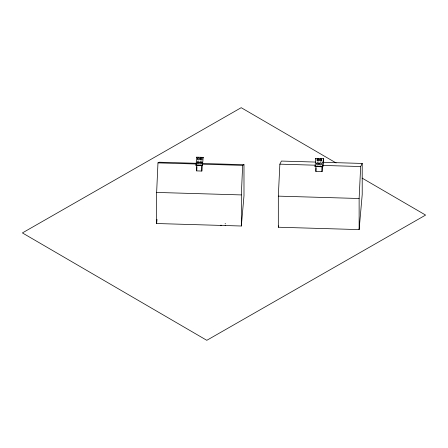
<?xml version="1.0" encoding="UTF-8"?>
<svg xmlns="http://www.w3.org/2000/svg" width="448" height="448" viewBox="0 0 448 448"><rect width="100%" height="100%" fill="white"/><g stroke="black" fill="none" stroke-linecap="round" stroke-linejoin="round"><path stroke-width="0.67" d="M202.339 163.481L243.986 164.702L243.986 195.793L241.326 226.01L156.643 223.524L156.643 192.433L157.97 162.887L159.303 162.215L196.784 163.313M202.076 165.558L201.83 171.052L196.711 170.901L196.896 166.779M241.326 226.01L241.326 194.919L242.654 165.374L243.986 164.702M322.51 162.266L362.214 163.436L362.214 194.527L359.128 229.6L278.32 227.226L278.32 196.134L279.866 164.164L281.411 161.062L315.543 162.064M322.314 166.102L322.045 171.64L315.885 171.461L316.047 167.994M359.128 229.6L359.128 198.503L360.668 166.533L362.214 163.436M156.643 223.524L157.002 219.408M203.157 157.349L202.468 165.614L196 165.424L196.689 157.158L203.157 157.349L203.157 157.814M278.32 227.226L278.443 225.854M315.062 166.583L315.745 158.385L323.467 158.609L322.784 166.813L315.062 166.583L315.062 166.118L322.784 166.342L323.467 158.609M279.866 164.164L315.487 165.206M323.042 165.43L360.668 166.533M157.97 162.887L196.319 164.013M242.654 165.374L202.138 164.181L202.446 164.03L202.446 162.081M156.643 192.433L241.326 194.919M278.32 196.134L359.128 198.503M225.092 223.765L225.652 223.782M225.092 225.355L225.652 225.372M220.59 225.243L221.57 225.271M336.118 162.966L241.198 107.688L22.4 232.921L206.802 340.312L425.6 215.079L362.118 178.108M322.784 166.342L322.784 166.813M322.045 166.337L322.045 171.64M315.885 166.158L315.885 171.461M315.745 158.385L315.745 158.85M315.672 166.046L315.672 166.51M202.468 165.614L202.468 165.15L196 164.959L196 165.424M201.83 165.855L201.83 171.052M196.689 157.158L196.689 157.623M196.711 165.06L196.711 170.901M198.694 162.742A1.014 0.588 0 0 1 198.699 163.57A1.014 0.588 0 0 1 197.266 163.576A1.014 0.588 0 0 1 197.26 162.747M201.275 162.736A1.014 0.588 0 0 1 201.611 163.576A1.014 0.588 0 0 1 200.127 163.694A1.014 0.588 0 0 1 200.054 162.831M199.192 159.018A1.014 0.588 0 0 1 198.458 159.897A1.014 0.588 0 0 1 197.338 159.169M201.824 158.978A1.014 0.588 0 0 1 201.835 159.807A1.014 0.588 0 0 1 200.402 159.813A1.014 0.588 0 0 1 200.396 158.984M321.423 164.17A1.014 0.588 0 0 1 320.191 164.892A1.014 0.588 0 0 1 319.721 163.918M318.702 159.981A1.014 0.588 0 0 1 318.646 160.843A1.014 0.588 0 0 1 317.162 160.737A1.014 0.588 0 0 1 317.475 159.897M318.36 163.828A1.014 0.588 0 0 1 318.371 164.657A1.014 0.588 0 0 1 316.938 164.662A1.014 0.588 0 0 1 316.926 163.834M321.496 160.065A1.014 0.588 0 0 1 321.502 160.894A1.014 0.588 0 0 1 320.074 160.899A1.014 0.588 0 0 1 320.062 160.07M197.266 162.568A1.014 0.588 0 0 0 198.962 162.299A1.014 0.588 0 0 0 197.714 161.588A1.014 0.588 0 0 0 197.266 162.568M200.066 162.652A1.014 0.588 0 0 0 201.757 162.383A1.014 0.588 0 0 0 200.508 161.666A1.014 0.588 0 0 0 200.066 162.652M197.607 158.721A1.014 0.588 0 0 0 199.298 158.452A1.014 0.588 0 0 0 198.05 157.741A1.014 0.588 0 0 0 197.607 158.721M200.402 158.805A1.014 0.588 0 0 0 202.093 158.536A1.014 0.588 0 0 0 200.844 157.825A1.014 0.588 0 0 0 200.402 158.805M319.732 163.733A1.014 0.588 0 0 0 321.423 163.464A1.014 0.588 0 0 0 320.174 162.753A1.014 0.588 0 0 0 319.732 163.733M317.274 159.807A1.014 0.588 0 0 0 318.97 159.538A1.014 0.588 0 0 0 317.722 158.827A1.014 0.588 0 0 0 317.274 159.807M320.074 159.886A1.014 0.588 0 0 0 321.765 159.622A1.014 0.588 0 0 0 320.516 158.906A1.014 0.588 0 0 0 320.074 159.886M316.938 163.649A1.014 0.588 0 0 0 318.629 163.38A1.014 0.588 0 0 0 317.38 162.669A1.014 0.588 0 0 0 316.938 163.649"/></g></svg>
